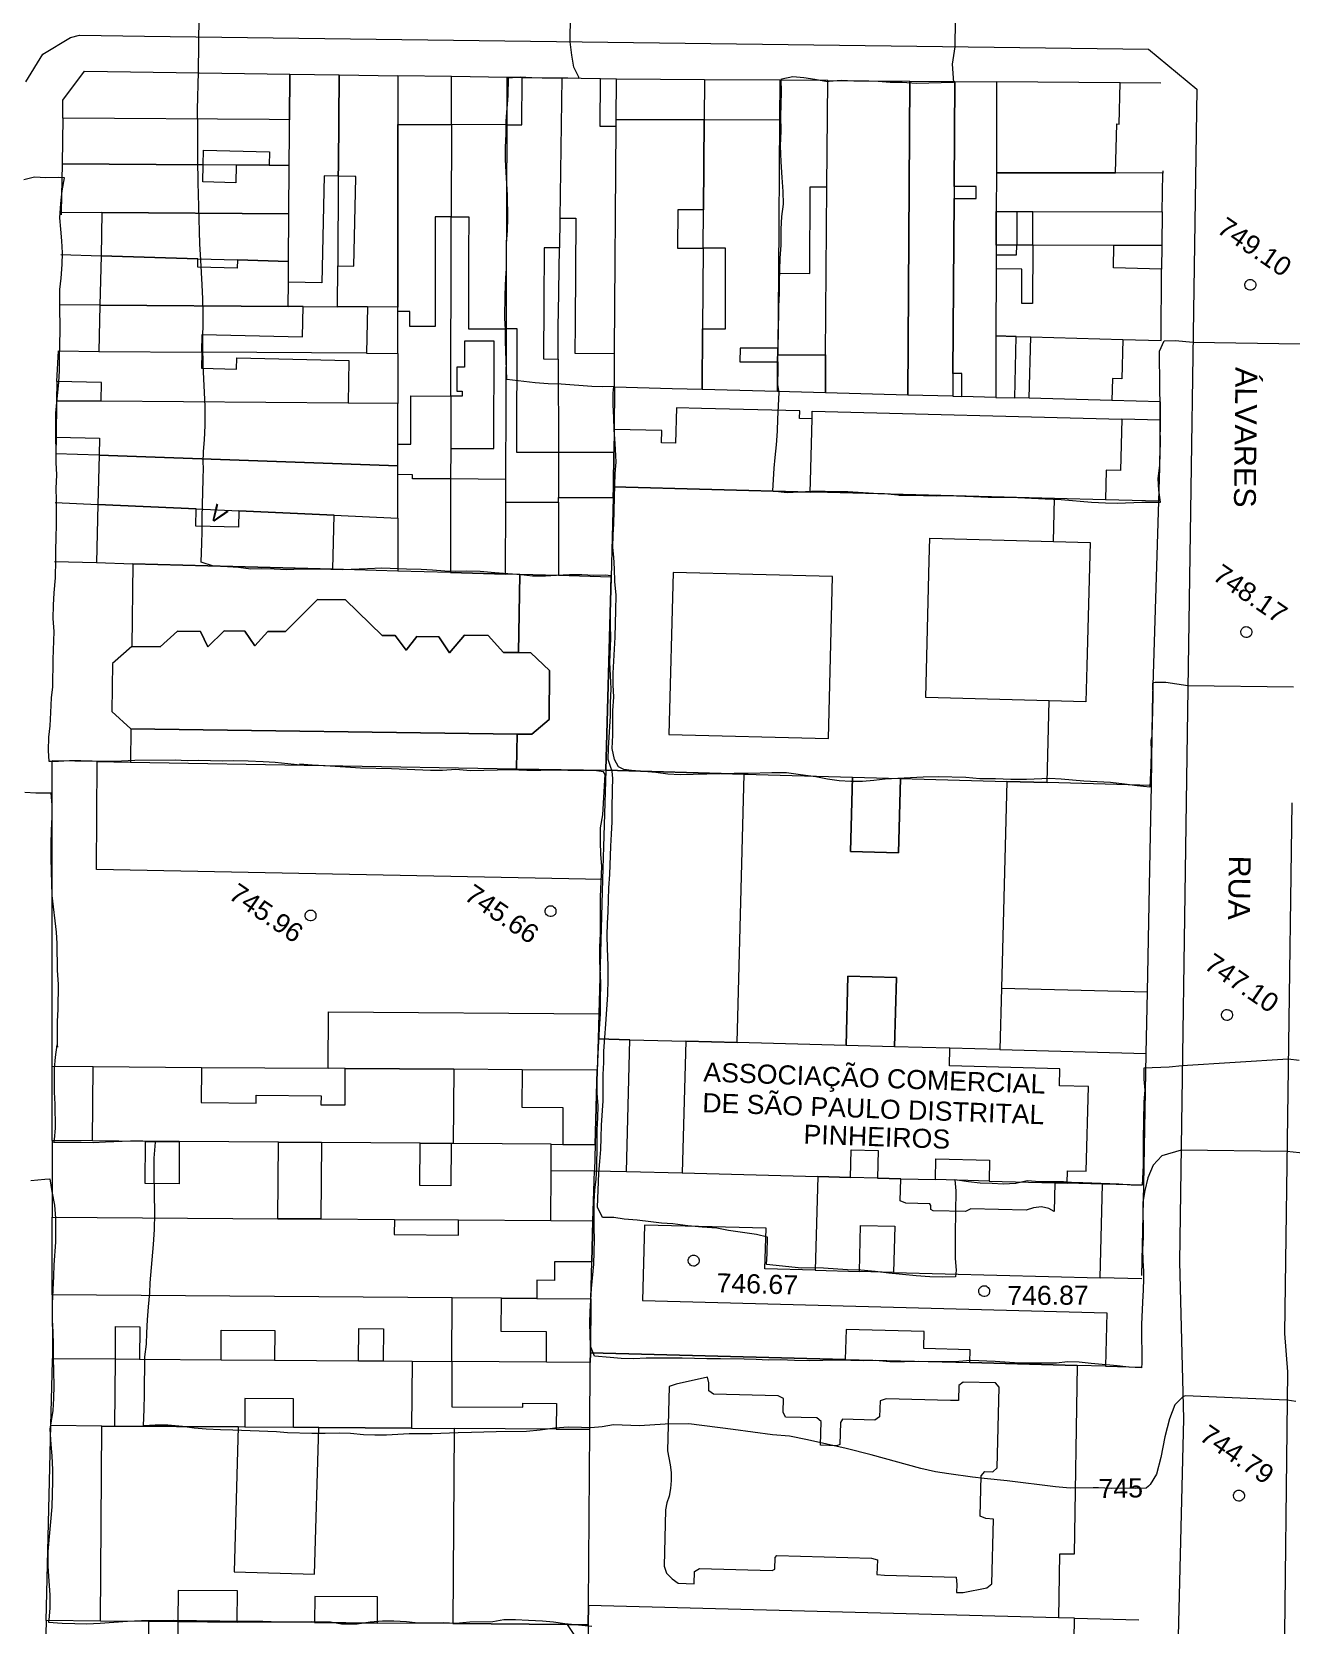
# Model space of a CAD drawing. Header units: metres. Extents: x 322294 to 7190115, y 7390841 to 10157759.
# Drawn here: x 323591 to 323706.5, y 7393320.6 to 7393466.7 of the extents above; entities that cross this region are included whole.
import ezdxf
from ezdxf.enums import TextEntityAlignment as Align

# ---------------------------------------------------------------- set-up
doc = ezdxf.new("R2010")
doc.units = ezdxf.units.M
doc.layers.get('0').update_dxf_attribs({"lineweight": 18})
for name, color, linetype, lineweight in [('100_SIST_VIARIO_MEIO_FIO', 1, 'Continuous', 18), ('160_P_SIMP_ASF_TOP', 7, 'Continuous', 18), ('206_MURO_E_MURO_ARRIMO', 7, 'Continuous', 18), ('214_PROJ_BEIRAL_EDIF', 10, 'Continuous', 18), ('216_EDIF_NOTAVEL', 2, 'Continuous', 18), ('218_EDIF_NOTAVEL_TOP', 7, 'Continuous', 18), ('600_CURVA_MESTRA', 14, 'Continuous', 18), ('602_CURVA_MESTRA_TOP', 24, 'Continuous', 18), ('604_CURVA_INTERM', 7, 'Continuous', 18), ('606_PTO_COTADO', 7, 'Continuous', 18), ('624_SEGM_CURVA_MESTRA', 14, 'Continuous', 18)]:
    doc.layers.add(name, color=color, linetype=linetype, lineweight=lineweight)
doc.styles.add('Style-Arial', font='arial.ttf', dxfattribs={"height": 1.75})

# ---------------------------------------------------------------- blocks, each defined once
blk = doc.blocks.new('SP09')
at = {"color": 0, "linetype": 'Continuous'}
blk.add_lwpolyline([(-0.03, -0.51), (-0.14, -0.49), (-0.24, -0.46), (-0.31, -0.42), (-0.35, -0.39), (-0.42, -0.31), (-0.47, -0.24), (-0.51, -0.15), (-0.52, -0.09), (-0.52, 0.03), (-0.51, 0.11), (-0.48, 0.2), (-0.44, 0.27), (-0.4, 0.33), (-0.32, 0.39), (-0.23, 0.44), (-0.15, 0.48), (-0.1, 0.48), (-0.03, 0.48), (0.08, 0.48), (0.19, 0.44), (0.27, 0.4), (0.35, 0.32), (0.41, 0.23), (0.46, 0.11), (0.48, 0.03), (0.48, -0.03), (0.47, -0.08), (0.44, -0.21), (0.38, -0.3), (0.31, -0.38), (0.23, -0.44), (0.1, -0.49), (0.02, -0.51)], close=True, dxfattribs=at)

msp = doc.modelspace()

# ---------------------------------------------------------------- linework, layer by layer
at = {"layer": '100_SIST_VIARIO_MEIO_FIO'}
for points in [[(323590.452, 7393462.18), (323592.019, 7393464.703), (323594.563, 7393466.236), (323595.394, 7393466.438), (323601.335, 7393466.36)], [(323601.335, 7393466.36), (323693.4, 7393465.156), (323697.848, 7393461.505), (323696.965, 7393402.449)], [(323696.965, 7393402.449), (323696.24, 7393353.951), (323696.609, 7393339.563)], [(323706.551, 7393396.043), (323705.867, 7393347.389), (323706.143, 7393343.876), (323705.471, 7393285.19), (323705.591, 7393252.927), (323706.797, 7393251.23), (323708.71, 7393250.193), (323740.581, 7393249.484), (323754.759, 7393249.574), (323755.988, 7393250.697), (323756.727, 7393253.229), (323756.863, 7393292.653), (323757.708, 7393335.213), (323753.628, 7393338.646), (323754.23, 7393364.178)], [(323696.609, 7393339.563), (323695.383, 7393289.727), (323691.113, 7393288.855), (323678.736, 7393289.416), (323675.86, 7393291.974), (323676.171, 7393297.415), (323663.187, 7393298.426), (323660.423, 7393296.992), (323659.729, 7393289.302), (323664.194, 7393287.173), (323677.556, 7393286.586), (323692.016, 7393286.685), (323695.341, 7393285.623), (323695.161, 7393268.678), (323694.82, 7393253.828), (323691.375, 7393250.493), (323672.522, 7393250.344), (323591.477, 7393251.755), (323589.545, 7393252.871)]]:
    msp.add_lwpolyline(points, dxfattribs=at)
at = {"layer": '206_MURO_E_MURO_ARRIMO'}
for p, q in [((323629.505, 7393462.65), (323624.568, 7393462.724)), ((323634.61, 7393462.573), (323629.505, 7393462.65)), ((323635.958, 7393462.552), (323634.61, 7393462.573)), ((323644.632, 7393462.421), (323643.148, 7393462.444)), ((323652.691, 7393462.361), (323644.632, 7393462.421)), ((323659.594, 7393462.31), (323652.691, 7393462.361)), ((323694.551, 7393462.048), (323690.807, 7393462.076)), ((323694.71, 7393454.008), (323694.708, 7393453.797)), ((323593.712, 7393450.215), (323593.708, 7393449.976)), ((323694.634, 7393447.148), (323694.609, 7393444.985)), ((323593.31, 7393434.678), (323593.284, 7393432.9)), ((323694.5, 7393431.137), (323694.517, 7393432.837)), ((323694.456, 7393426.808), (323694.5, 7393431.137)), ((323593.235, 7393429.59), (323593.213, 7393428.066)), ((323694.359, 7393423.702), (323694.456, 7393426.808)), ((323693.801, 7393405.847), (323694.359, 7393423.702)), ((323693.781, 7393404.577), (323693.801, 7393405.847)), ((323693.672, 7393397.637), (323693.781, 7393404.577)), ((323592.878, 7393371.893), (323592.867, 7393399.909)), ((323693.209, 7393373.081), (323693.321, 7393378.717)), ((323692.969, 7393360.996), (323693.209, 7393373.081)), ((323592.88, 7393365.073), (323592.878, 7393371.893)), ((323692.804, 7393352.704), (323692.969, 7393360.996)), ((323592.888, 7393344.891), (323592.888, 7393345.095)), ((323592.746, 7393338.94), (323592.888, 7393344.891)), ((323592.318, 7393321.059), (323592.746, 7393338.94))]:
    msp.add_line(p, q, dxfattribs=at)
for points in [[(323629.494, 7393458.242), (323629.505, 7393462.65)], [(323634.593, 7393458.229), (323634.61, 7393462.573)], [(323644.605, 7393458.721), (323644.632, 7393462.421)], [(323652.691, 7393462.361), (323652.664, 7393458.7)], [(323609.757, 7393454.536), (323606.723, 7393454.558)], [(323619.114, 7393453.51), (323619.056, 7393445.305)], [(323629.468, 7393447.558), (323629.474, 7393449.798)], [(323629.434, 7393433.356), (323629.468, 7393447.558)], [(323593.655, 7393446.339), (323597.352, 7393446.224)], [(323639.296, 7393440.99), (323639.387, 7393446.931)], [(323682.791, 7393447.18), (323681.32, 7393447.184)], [(323597.249, 7393441.695), (323593.588, 7393441.721)], [(323615.884, 7393441.564), (323619.03, 7393441.542)], [(323639.283, 7393436.744), (323639.28, 7393439.924), (323639.296, 7393440.99)], [(323634.469, 7393425.712), (323634.522, 7393439.515)], [(323621.703, 7393437.277), (323606.592, 7393437.383)], [(323624.579, 7393437.257), (323624.579, 7393432.68)], [(323659.414, 7393437.737), (323659.41, 7393437.145)], [(323644.424, 7393434.155), (323644.396, 7393430.296)], [(323675.451, 7393433.339), (323676.287, 7393433.317)], [(323682.465, 7393433.154), (323681.137, 7393433.189)], [(323694.517, 7393432.837), (323690.055, 7393432.955)], [(323694.5, 7393431.137), (323690.973, 7393431.23)], [(323597.169, 7393427.926), (323593.213, 7393428.066)], [(323639.294, 7393423.614), (323639.293, 7393424.053)], [(323593.158, 7393423.586), (323597.066, 7393423.408)], [(323694.359, 7393423.702), (323689.47, 7393423.831)], [(323624.579, 7393422.154), (323624.579, 7393417.298)], [(323593.092, 7393418.184), (323596.945, 7393418.076)], [(323596.994, 7393399.839), (323592.867, 7393399.909)], [(323679.773, 7393373.434), (323693.209, 7393373.081)], [(323592.878, 7393371.893), (323596.625, 7393371.866)], [(323606.558, 7393371.794), (323618.176, 7393371.711)], [(323678.792, 7393361.369), (323673.861, 7393361.498)], [(323692.969, 7393360.996), (323689.195, 7393361.095)], [(323670.022, 7393352.999), (323666.892, 7393353.081)], [(323692.802, 7393352.399), (323688.969, 7393352.5)], [(323689.461, 7393344.389), (323692.73, 7393344.303)], [(323597.427, 7393338.907), (323592.746, 7393338.94)], [(323686.612, 7393321.289), (323692.524, 7393321.134)]]:
    msp.add_lwpolyline(points, dxfattribs=at)
at = {"layer": '214_PROJ_BEIRAL_EDIF'}
for points in [[(323612.781, 7393458.711), (323593.84, 7393458.843), (323593.864, 7393460.478), (323595.843, 7393463.157), (323606.365, 7393462.998)], [(323606.365, 7393462.998), (323614.675, 7393462.873)], [(323614.675, 7393462.873), (323614.646, 7393458.697), (323612.781, 7393458.711)], [(323614.637, 7393457.47), (323614.646, 7393458.697), (323614.675, 7393462.873), (323619.179, 7393462.805), (323619.121, 7393454.474)], [(323619.121, 7393454.474), (323619.179, 7393462.805), (323624.568, 7393462.724), (323624.57, 7393458.255), (323624.573, 7393450.83)], [(323634.54, 7393444.169), (323634.593, 7393458.229), (323635.947, 7393458.225), (323635.958, 7393462.552), (323639.623, 7393462.497), (323639.428, 7393449.674), (323639.387, 7393446.931), (323637.997, 7393446.941), (323637.96, 7393441.883)], [(323644.449, 7393437.546), (323644.6, 7393458.078), (323643.136, 7393458.082), (323643.148, 7393462.444), (323639.623, 7393462.497), (323639.428, 7393449.674)], [(323612.781, 7393458.711), (323593.84, 7393458.843), (323593.778, 7393454.648), (323606.723, 7393454.558)], [(323614.637, 7393457.47), (323614.646, 7393458.697), (323612.781, 7393458.711)], [(323624.573, 7393450.83), (323624.57, 7393458.255), (323629.494, 7393458.242)], [(323629.494, 7393458.242), (323629.474, 7393449.798), (323628.009, 7393449.802), (323628.005, 7393448.536)], [(323629.494, 7393458.242), (323629.474, 7393449.798), (323631.072, 7393449.794), (323631.064, 7393446.492)], [(323634.54, 7393444.169), (323634.593, 7393458.229), (323629.494, 7393458.242)], [(323644.449, 7393437.546), (323644.6, 7393458.078), (323644.605, 7393458.721), (323652.664, 7393458.7), (323652.603, 7393450.439), (323650.236, 7393450.445), (323650.227, 7393446.926), (323652.577, 7393446.919), (323652.523, 7393439.53), (323652.482, 7393433.943), (323649.733, 7393434.015)], [(323606.723, 7393454.558), (323606.753, 7393455.892), (323612.813, 7393455.754), (323612.785, 7393454.515), (323614.616, 7393454.502), (323614.637, 7393457.47)], [(323614.541, 7393443.812), (323614.555, 7393445.687), (323614.585, 7393450.068), (323614.616, 7393454.502), (323614.637, 7393457.47)], [(323619.121, 7393454.474), (323619.114, 7393453.51), (323617.824, 7393453.539), (323617.6, 7393443.742), (323614.541, 7393443.812)], [(323619.056, 7393445.305), (323620.528, 7393445.271), (323620.713, 7393453.409)], [(323620.614, 7393453.475), (323619.114, 7393453.51), (323619.121, 7393454.474)], [(323620.713, 7393453.409), (323620.715, 7393453.473), (323620.614, 7393453.475)], [(323624.573, 7393450.83), (323624.578, 7393441.504), (323621.8, 7393441.523), (323619.03, 7393441.542), (323619.056, 7393445.305)], [(323628.005, 7393448.536), (323627.982, 7393439.718), (323625.671, 7393439.724), (323625.674, 7393441.095), (323624.578, 7393441.098), (323624.578, 7393441.504), (323624.573, 7393450.83)], [(323639.428, 7393449.674), (323640.904, 7393449.663), (323640.833, 7393439.963)], [(323631.064, 7393446.492), (323631.045, 7393439.525), (323634.522, 7393439.515), (323634.54, 7393444.169)], [(323639.283, 7393436.744), (323639.29, 7393428.177), (323635.482, 7393428.187), (323635.512, 7393439.513), (323634.522, 7393439.515), (323634.54, 7393444.169)], [(323637.96, 7393441.883), (323637.922, 7393436.754), (323639.283, 7393436.744)], [(323640.833, 7393439.963), (323640.813, 7393437.278), (323644.447, 7393437.251), (323644.449, 7393437.546)], [(323649.733, 7393434.015), (323644.424, 7393434.155), (323644.447, 7393437.251)], [(323644.447, 7393437.251), (323644.449, 7393437.546)], [(323652.415, 7393432.223), (323650.124, 7393432.283), (323650.039, 7393429.04), (323648.754, 7393429.074), (323648.783, 7393430.181), (323644.396, 7393430.296), (323644.38, 7393428.164), (323644.357, 7393425.017), (323662.379, 7393424.543), (323662.405, 7393425.546)], [(323662.556, 7393431.279), (323661.41, 7393431.309), (323661.428, 7393431.986), (323652.415, 7393432.223)], [(323662.405, 7393425.546), (323662.556, 7393431.279), (323662.574, 7393431.977), (323690.973, 7393431.23), (323690.849, 7393426.52), (323689.541, 7393426.554), (323689.47, 7393423.831), (323684.8, 7393423.953), (323663.969, 7393424.501)], [(323662.405, 7393425.546), (323662.556, 7393431.279)], [(323662.379, 7393424.543), (323662.405, 7393425.546)], [(323644.33, 7393424.039), (323644.129, 7393416.748), (323643.631, 7393399.045), (323656.335, 7393398.688), (323666.269, 7393398.408), (323670.659, 7393398.285), (323680.42, 7393398.01), (323684.115, 7393397.906), (323684.312, 7393405.411), (323672.976, 7393405.709), (323673.306, 7393418.261)], [(323663.969, 7393424.501), (323662.379, 7393424.543), (323644.357, 7393425.017), (323644.33, 7393424.039)], [(323663.969, 7393424.501), (323662.379, 7393424.543)], [(323673.306, 7393418.261), (323673.36, 7393420.322), (323684.697, 7393420.024), (323684.8, 7393423.953), (323663.969, 7393424.501)], [(323673.306, 7393418.261), (323673.36, 7393420.322), (323684.697, 7393420.024)], [(323684.697, 7393420.024), (323688.044, 7393419.935), (323687.747, 7393408.61)], [(323687.747, 7393408.61), (323687.66, 7393405.323), (323684.312, 7393405.411), (323672.976, 7393405.709), (323673.306, 7393418.261)]]:
    msp.add_lwpolyline(points, dxfattribs=at)
for points in [[(323663.916, 7393452.535), (323663.987, 7393462.277), (323659.594, 7393462.31), (323659.568, 7393458.682), (323659.465, 7393444.614), (323662.351, 7393444.607), (323662.372, 7393452.539)], [(323663.803, 7393437.134), (323663.916, 7393452.535), (323663.987, 7393462.277), (323671.512, 7393462.22), (323671.341, 7393433.447), (323663.777, 7393433.646)], [(323675.592, 7393452.571), (323675.584, 7393451.472), (323675.466, 7393435.423), (323675.451, 7393433.339), (323671.341, 7393433.447), (323671.512, 7393462.22), (323675.663, 7393462.189)], [(323676.287, 7393433.317), (323676.293, 7393435.421), (323675.466, 7393435.423), (323675.584, 7393451.472), (323677.601, 7393451.467), (323677.604, 7393452.566), (323675.592, 7393452.571), (323675.663, 7393462.189), (323679.477, 7393462.161), (323679.455, 7393453.837), (323679.446, 7393450.277), (323679.438, 7393447.189), (323679.435, 7393446.307), (323679.432, 7393445.007), (323679.416, 7393438.861), (323679.401, 7393433.235)], [(323690.39, 7393453.808), (323690.508, 7393458.304), (323690.708, 7393458.299), (323690.807, 7393462.076), (323679.477, 7393462.161), (323679.455, 7393453.837)], [(323659.405, 7393436.488), (323659.385, 7393433.761), (323652.482, 7393433.943), (323652.523, 7393439.53), (323654.61, 7393439.525), (323654.63, 7393446.914), (323652.577, 7393446.919), (323652.603, 7393450.439), (323652.664, 7393458.7), (323659.568, 7393458.682), (323659.465, 7393444.614), (323659.414, 7393437.737), (323655.949, 7393437.747), (323655.945, 7393436.498)], [(323606.723, 7393454.558), (323593.778, 7393454.648), (323593.712, 7393450.215), (323597.442, 7393450.188), (323614.585, 7393450.068), (323614.616, 7393454.502), (323612.785, 7393454.515), (323609.757, 7393454.536), (323609.72, 7393452.914), (323606.687, 7393452.983)], [(323681.328, 7393450.272), (323682.799, 7393450.268), (323694.668, 7393450.237), (323694.708, 7393453.797), (323690.39, 7393453.808), (323679.455, 7393453.837), (323679.446, 7393450.277)], [(323681.328, 7393450.272), (323681.32, 7393447.184), (323679.438, 7393447.189), (323679.446, 7393450.277)], [(323682.799, 7393450.268), (323694.668, 7393450.237), (323694.634, 7393447.148), (323690.239, 7393447.16), (323682.791, 7393447.18)], [(323597.442, 7393450.188), (323597.352, 7393446.224), (323606.233, 7393445.947), (323609.859, 7393445.834), (323614.555, 7393445.687), (323614.585, 7393450.068)], [(323614.555, 7393445.687), (323609.859, 7393445.834), (323609.842, 7393445.09), (323606.215, 7393445.172), (323606.233, 7393445.947), (323597.352, 7393446.224), (323597.249, 7393441.695), (323614.526, 7393441.574), (323614.541, 7393443.812)], [(323694.58, 7393438.462), (323694.609, 7393444.985), (323690.185, 7393445.101), (323690.239, 7393447.16), (323682.791, 7393447.18), (323682.777, 7393441.847), (323681.778, 7393441.85), (323681.786, 7393445.001), (323679.432, 7393445.007), (323679.416, 7393438.861), (323681.285, 7393438.812), (323682.613, 7393438.777), (323691.063, 7393438.555)], [(323681.32, 7393447.184), (323679.438, 7393447.189), (323679.435, 7393446.307), (323681.317, 7393446.302)], [(323615.884, 7393441.564), (323614.526, 7393441.574), (323597.249, 7393441.695), (323597.152, 7393437.449), (323606.592, 7393437.383), (323606.629, 7393439.007), (323615.821, 7393438.797)], [(323624.578, 7393441.098), (323624.578, 7393441.504), (323621.8, 7393441.523), (323621.703, 7393437.277), (323624.579, 7393437.257)], [(323679.416, 7393438.861), (323679.401, 7393433.235), (323681.137, 7393433.189), (323681.285, 7393438.812)], [(323691.063, 7393438.555), (323690.968, 7393434.929), (323690.108, 7393434.951), (323690.055, 7393432.955), (323682.465, 7393433.154), (323682.613, 7393438.777)], [(323620.003, 7393432.712), (323597.362, 7393432.871), (323597.401, 7393434.585), (323593.31, 7393434.678), (323593.439, 7393437.511), (323597.152, 7393437.449), (323606.592, 7393437.383), (323606.558, 7393435.903), (323609.786, 7393435.829), (323609.809, 7393436.85), (323620.092, 7393436.615)], [(323629.434, 7393433.356), (323629.422, 7393428.558), (323633.38, 7393428.548), (323633.406, 7393438.376), (323630.675, 7393438.383), (323630.669, 7393436.013), (323629.985, 7393436.015), (323629.98, 7393433.811), (323630.475, 7393433.81), (323630.474, 7393433.353)], [(323659.405, 7393436.488), (323659.41, 7393437.145), (323663.803, 7393437.134), (323663.777, 7393433.646), (323659.385, 7393433.761)], [(323620.003, 7393432.712), (323597.362, 7393432.871), (323593.284, 7393432.9), (323593.235, 7393429.59), (323597.205, 7393429.499), (323597.169, 7393427.926), (323624.579, 7393426.954), (323624.579, 7393428.956), (323624.579, 7393432.68)], [(323624.579, 7393426.954), (323624.579, 7393428.956), (323625.758, 7393428.953), (323625.769, 7393433.366), (323629.434, 7393433.356), (323629.422, 7393428.558), (323629.415, 7393425.761), (323625.907, 7393425.77), (323625.908, 7393426.145), (323624.579, 7393426.148)], [(323597.066, 7393423.408), (323606.076, 7393422.997), (323609.991, 7393422.819), (323618.723, 7393422.421), (323624.579, 7393422.154), (323624.579, 7393426.148), (323624.579, 7393426.954), (323597.169, 7393427.926)], [(323644.38, 7393428.164), (323639.29, 7393428.177), (323639.293, 7393424.053), (323644.33, 7393424.039), (323644.357, 7393425.017)], [(323629.415, 7393425.761), (323629.395, 7393417.163), (323634.436, 7393417.021), (323634.461, 7393423.627), (323634.469, 7393425.712)], [(323606.076, 7393422.997), (323597.066, 7393423.408), (323596.945, 7393418.076), (323600.269, 7393417.983), (323618.61, 7393417.466), (323618.723, 7393422.421), (323609.991, 7393422.819), (323609.957, 7393421.339), (323606.04, 7393421.428)], [(323634.436, 7393417.021), (323634.461, 7393423.627), (323639.294, 7393423.614), (323639.299, 7393416.884), (323635.75, 7393416.984)], [(323618.61, 7393417.466), (323600.269, 7393417.983), (323600.176, 7393410.398), (323602.787, 7393410.366), (323604.36, 7393411.781), (323606.465, 7393411.755), (323607.142, 7393410.356), (323608.64, 7393411.81), (323610.534, 7393411.787), (323611.456, 7393410.442), (323612.644, 7393411.775), (323614.259, 7393411.755), (323617.203, 7393414.701), (323619.784, 7393414.669), (323623.129, 7393411.402), (323624.317, 7393411.387), (323625.342, 7393410.058), (323626.325, 7393411.304), (323628.34, 7393411.279), (323629.294, 7393409.811), (323630.679, 7393411.429), (323632.85, 7393411.403), (323634.258, 7393409.84), (323635.628, 7393409.823), (323635.75, 7393416.984), (323634.436, 7393417.021), (323629.395, 7393417.163), (323624.579, 7393417.298)], [(323635.75, 7393416.984), (323635.628, 7393409.823), (323636.775, 7393409.809), (323638.492, 7393408.195), (323638.437, 7393403.697), (323636.854, 7393402.346), (323635.501, 7393402.362), (323635.447, 7393399.185), (323643.631, 7393399.045), (323644.129, 7393416.748), (323639.299, 7393416.884)], [(323664.443, 7393416.793), (323649.82, 7393417.177), (323649.429, 7393402.324), (323664.052, 7393401.939)], [(323635.628, 7393409.823), (323634.258, 7393409.84), (323632.85, 7393411.403), (323630.679, 7393411.429), (323629.294, 7393409.811), (323628.34, 7393411.279), (323626.325, 7393411.304), (323625.342, 7393410.058), (323624.317, 7393411.387), (323623.129, 7393411.402), (323619.784, 7393414.669), (323617.203, 7393414.701), (323614.259, 7393411.755), (323612.644, 7393411.775), (323611.456, 7393410.442), (323610.534, 7393411.787), (323608.64, 7393411.81), (323607.142, 7393410.356), (323606.465, 7393411.755), (323604.36, 7393411.781), (323602.787, 7393410.366), (323600.176, 7393410.398), (323598.413, 7393408.819), (323598.359, 7393404.435), (323600.083, 7393402.842), (323635.501, 7393402.362), (323636.854, 7393402.346), (323638.437, 7393403.697), (323638.492, 7393408.195), (323636.775, 7393409.809)], [(323600.083, 7393402.842), (323600.045, 7393399.787), (323635.447, 7393399.185), (323635.501, 7393402.362)], [(323643.349, 7393389.035), (323596.923, 7393389.945), (323596.994, 7393399.839), (323600.045, 7393399.787), (323635.447, 7393399.185), (323643.631, 7393399.045)], [(323643.631, 7393399.045), (323643.349, 7393389.035), (323643.002, 7393376.695), (323642.937, 7393374.403), (323645.852, 7393374.326), (323650.97, 7393374.192), (323655.687, 7393374.068), (323656.335, 7393398.688)], [(323665.669, 7393373.805), (323655.687, 7393374.068), (323656.335, 7393398.688), (323666.269, 7393398.408), (323666.09, 7393391.589), (323670.48, 7393391.474), (323670.659, 7393398.285), (323680.42, 7393398.01), (323679.922, 7393379.069), (323679.773, 7393373.434), (323675.201, 7393373.555), (323670.126, 7393373.688), (323670.293, 7393380.033), (323665.836, 7393380.15)], [(323666.269, 7393398.408), (323670.659, 7393398.285), (323670.48, 7393391.474), (323666.09, 7393391.589)], [(323684.115, 7393397.906), (323680.42, 7393398.01), (323679.922, 7393379.069), (323693.321, 7393378.717), (323693.576, 7393391.586), (323693.672, 7393397.637)], [(323670.126, 7393373.688), (323665.669, 7393373.805), (323665.836, 7393380.15), (323670.293, 7393380.033)], [(323643.002, 7393376.695), (323642.937, 7393374.403), (323642.856, 7393371.533), (323635.965, 7393371.583), (323629.705, 7393371.628), (323619.752, 7393371.699), (323618.176, 7393371.711), (323618.213, 7393376.873)], [(323629.466, 7393364.809), (323626.612, 7393364.83), (323617.564, 7393364.895), (323613.615, 7393364.923), (323604.532, 7393364.989), (323601.42, 7393365.011), (323596.576, 7393365.046), (323596.625, 7393371.866), (323606.558, 7393371.794), (323606.535, 7393368.559), (323611.569, 7393368.523), (323611.575, 7393369.237), (323617.527, 7393369.194), (323617.521, 7393368.364), (323619.728, 7393368.348), (323619.752, 7393371.699), (323629.705, 7393371.628), (323629.656, 7393364.808)], [(323635.965, 7393371.583), (323635.94, 7393368.149), (323639.713, 7393368.122), (323639.689, 7393364.736), (323642.665, 7393364.714), (323642.856, 7393371.533)], [(323604.532, 7393364.989), (323604.505, 7393361.122), (323601.392, 7393361.144), (323601.42, 7393365.011), (323596.576, 7393365.046), (323592.88, 7393365.073), (323592.883, 7393358.068), (323613.565, 7393357.919), (323613.615, 7393364.923)], [(323601.42, 7393365.011), (323604.532, 7393364.989), (323604.505, 7393361.122), (323601.392, 7393361.144)], [(323617.564, 7393364.895), (323617.513, 7393357.891), (323613.565, 7393357.919), (323613.615, 7393364.923)], [(323624.255, 7393357.842), (323630.135, 7393357.8), (323638.596, 7393357.739), (323638.629, 7393362.276), (323638.646, 7393364.743), (323629.656, 7393364.808), (323629.466, 7393364.809), (323629.438, 7393360.945), (323626.584, 7393360.965), (323626.612, 7393364.83), (323617.564, 7393364.895), (323617.513, 7393357.891)], [(323626.612, 7393364.83), (323629.466, 7393364.809), (323629.438, 7393360.945), (323626.584, 7393360.965)], [(323639.689, 7393364.736), (323642.665, 7393364.714), (323642.597, 7393362.321), (323638.629, 7393362.276), (323638.646, 7393364.743)], [(323663.071, 7393361.782), (323662.845, 7393353.187), (323658.236, 7393353.308), (323658.334, 7393357.043), (323647.19, 7393357.336), (323647.008, 7393350.406), (323689.589, 7393349.286), (323689.461, 7393344.389), (323686.857, 7393344.457), (323677.018, 7393344.716), (323677.049, 7393345.901), (323672.806, 7393346.012), (323672.847, 7393347.577), (323665.678, 7393347.766), (323665.606, 7393345.016), (323642.229, 7393345.631), (323642.269, 7393350.57), (323642.363, 7393353.951), (323642.467, 7393357.711), (323642.597, 7393362.321), (323645.534, 7393362.243), (323650.652, 7393362.109)], [(323663.071, 7393361.782), (323662.845, 7393353.187), (323666.892, 7393353.081), (323667.003, 7393357.3), (323670.133, 7393357.218), (323670.022, 7393352.999), (323688.969, 7393352.5), (323689.195, 7393361.095), (323685.946, 7393361.181), (323684.818, 7393361.21), (323684.749, 7393358.576), (323684.274, 7393358.847), (323683.599, 7393359.002), (323682.873, 7393358.911), (323682.19, 7393358.685), (323677.11, 7393358.819), (323676.635, 7393358.565), (323673.673, 7393358.643), (323673.434, 7393358.768), (323673.443, 7393359.117), (323673.359, 7393359.273), (323671.141, 7393359.332), (323670.634, 7393359.552), (323670.687, 7393361.582), (323668.552, 7393361.638), (323666.079, 7393361.703)], [(323642.467, 7393357.711), (323642.363, 7393353.951), (323638.938, 7393353.976), (323638.926, 7393352.264), (323637.331, 7393352.275), (323637.319, 7393350.606), (323634.077, 7393350.629), (323629.562, 7393350.662), (323592.886, 7393350.926), (323592.883, 7393358.068), (323613.565, 7393357.919), (323617.513, 7393357.891), (323624.255, 7393357.842), (323624.245, 7393356.459), (323630.125, 7393356.417), (323630.135, 7393357.8), (323638.596, 7393357.739)], [(323598.672, 7393345.053), (323598.694, 7393348.025), (323600.917, 7393348.009), (323600.896, 7393345.037), (323608.356, 7393344.984), (323608.375, 7393347.698), (323613.286, 7393347.663), (323613.266, 7393344.948), (323620.96, 7393344.893), (323620.982, 7393347.845), (323623.25, 7393347.829), (323623.229, 7393344.877), (323625.871, 7393344.858), (323629.52, 7393344.832), (323629.562, 7393350.662), (323592.886, 7393350.926), (323592.888, 7393345.095)], [(323638.192, 7393344.769), (323638.212, 7393347.534), (323634.055, 7393347.564), (323634.077, 7393350.629), (323637.319, 7393350.606), (323642.269, 7393350.57), (323642.229, 7393345.631), (323642.222, 7393344.74)], [(323685.159, 7393321.328), (323642.043, 7393322.461), (323642.172, 7393338.585), (323642.222, 7393344.74), (323642.229, 7393345.631), (323665.606, 7393345.016), (323677.018, 7393344.716), (323686.857, 7393344.457), (323686.58, 7393327.143), (323685.252, 7393327.164)], [(323598.672, 7393345.053), (323600.896, 7393345.037), (323608.356, 7393344.984), (323613.266, 7393344.948), (323620.96, 7393344.893), (323623.229, 7393344.877), (323625.871, 7393344.858), (323625.826, 7393338.702), (323617.312, 7393338.764), (323614.991, 7393338.78), (323615.01, 7393341.388), (323610.544, 7393341.42), (323610.526, 7393338.812), (323609.944, 7393338.817), (323598.628, 7393338.898)], [(323638.192, 7393344.769), (323629.52, 7393344.832), (323629.511, 7393340.674), (323636.023, 7393340.627), (323636.026, 7393341.003), (323639.11, 7393340.981), (323639.093, 7393338.607), (323642.172, 7393338.585), (323642.222, 7393344.74)], [(323679.367, 7393342.864), (323676.411, 7393342.942), (323676.025, 7393342.615), (323675.989, 7393341.241), (323675.266, 7393341.244), (323669.341, 7393341.4), (323668.793, 7393341.216), (323668.754, 7393339.735), (323668.311, 7393339.442), (323665.347, 7393339.52), (323665.153, 7393339.223), (323665.1, 7393337.209), (323664.831, 7393337.1), (323663.34, 7393337.14), (323663.396, 7393339.311), (323663.005, 7393339.645), (323660.11, 7393339.721), (323659.903, 7393340.17), (323659.936, 7393341.442), (323659.46, 7393341.676), (323653.532, 7393341.832), (323653.083, 7393342.124), (323653.103, 7393342.854), (323652.968, 7393343.399), (323650.087, 7393342.759), (323649.448, 7393342.533), (323649.293, 7393336.637), (323649.552, 7393335.35), (323649.622, 7393334.636), (323649.626, 7393333.897), (323649.563, 7393333.167), (323649.437, 7393332.477), (323649.252, 7393331.86), (323649.119, 7393331.229), (323648.982, 7393326.042), (323649.215, 7393325.41), (323649.716, 7393324.894), (323650.269, 7393324.488), (323651.742, 7393324.449), (323651.771, 7393325.551), (323652.231, 7393325.828), (323658.898, 7393325.652), (323659.153, 7393325.788), (323659.181, 7393326.861), (323659.325, 7393327.031), (323668.001, 7393326.802), (323668.542, 7393326.623), (323668.507, 7393325.286), (323669.187, 7393325.223), (323675.766, 7393325.05), (323675.822, 7393324.382), (323675.802, 7393323.642), (323676.416, 7393323.65), (323678.591, 7393324.07), (323679.044, 7393324.442), (323679.2, 7393330.359), (323678.504, 7393330.421), (323677.969, 7393330.636), (323678.067, 7393334.338), (323678.408, 7393334.74), (323679.148, 7393334.72), (323679.523, 7393335.084), (323679.718, 7393342.476)], [(323617.312, 7393338.764), (323625.826, 7393338.702), (323629.751, 7393338.674), (323629.622, 7393320.791), (323622.701, 7393320.841), (323622.718, 7393323.243), (323616.956, 7393323.284), (323616.939, 7393320.882), (323609.841, 7393320.933), (323609.862, 7393323.786), (323604.432, 7393323.825), (323604.411, 7393320.972), (323601.735, 7393320.991), (323597.298, 7393321.023), (323597.427, 7393338.907), (323598.628, 7393338.898), (323609.944, 7393338.817), (323609.571, 7393325.534), (323616.934, 7393325.327)], [(323617.312, 7393338.764), (323614.991, 7393338.78), (323610.526, 7393338.812), (323609.944, 7393338.817), (323609.571, 7393325.534), (323616.934, 7393325.327)], [(323639.093, 7393338.607), (323629.751, 7393338.674), (323629.622, 7393320.791), (323640.144, 7393320.715), (323642.029, 7393320.702), (323642.043, 7393322.461), (323642.172, 7393338.585)], [(323604.411, 7393320.972), (323609.841, 7393320.933), (323609.862, 7393323.786), (323604.432, 7393323.825)], [(323616.939, 7393320.882), (323622.701, 7393320.841), (323622.718, 7393323.243), (323616.956, 7393323.284)], [(323642.006, 7393317.882), (323641.976, 7393314.135), (323686.486, 7393313.422), (323686.612, 7393321.289), (323685.159, 7393321.328), (323642.043, 7393322.461), (323642.029, 7393320.702)], [(323601.458, 7393304.73), (323601.449, 7393309.993), (323603.769, 7393309.997), (323603.778, 7393304.707), (323641.892, 7393304.337), (323641.976, 7393314.135), (323642.006, 7393317.882), (323640.144, 7393320.715), (323629.622, 7393320.791), (323622.701, 7393320.841), (323616.939, 7393320.882), (323609.841, 7393320.933), (323604.411, 7393320.972), (323604.417, 7393316.844), (323601.742, 7393316.839), (323601.735, 7393320.991), (323597.298, 7393321.023), (323592.318, 7393321.059), (323591.929, 7393304.822)]]:
    msp.add_lwpolyline(points, close=True, dxfattribs=at)
at = {"layer": '216_EDIF_NOTAVEL'}
for points in [[(323642.937, 7393374.403), (323642.856, 7393371.533), (323642.665, 7393364.714), (323642.597, 7393362.321), (323645.534, 7393362.243), (323645.852, 7393374.326)], [(323663.071, 7393361.782), (323666.079, 7393361.703), (323666.146, 7393364.244), (323668.619, 7393364.179), (323668.552, 7393361.638), (323670.687, 7393361.582), (323673.861, 7393361.498), (323673.912, 7393363.415), (323678.842, 7393363.285), (323678.792, 7393361.369), (323684.818, 7393361.21), (323685.946, 7393361.181), (323685.976, 7393362.321), (323687.695, 7393362.276), (323687.899, 7393370.043), (323685.246, 7393370.112), (323685.287, 7393371.656), (323675.158, 7393371.923), (323675.201, 7393373.555), (323670.126, 7393373.688), (323665.669, 7393373.805), (323655.687, 7393374.068), (323650.97, 7393374.192), (323650.652, 7393362.109)]]:
    msp.add_lwpolyline(points, close=True, dxfattribs=at)
at = {"layer": '600_CURVA_MESTRA', "elevation": 745}
for points in [[(323688.326, 7393333.226), (323686.231, 7393333.213), (323684.877, 7393333.318), (323680.452, 7393333.871), (323678.351, 7393334.107), (323677.271, 7393334.226), (323675.084, 7393334.519), (323673.868, 7393334.707), (323672.533, 7393335.011), (323667.984, 7393336.261), (323665.686, 7393336.846), (323662.144, 7393337.646), (323660.484, 7393337.963), (323658.923, 7393338.094), (323657.128, 7393338.334), (323655.329, 7393338.595), (323651.25, 7393339.113), (323649.099, 7393339.077), (323646.725, 7393338.915), (323644.343, 7393339.015), (323643.319, 7393338.82), (323642.278, 7393338.744), (323641.411, 7393338.785), (323640.234, 7393338.796), (323638.976, 7393338.698), (323637.623, 7393338.528), (323636.368, 7393338.404), (323633.598, 7393338.374), (323631.324, 7393338.3), (323630.117, 7393338.288), (323627.72, 7393338.189), (323625.611, 7393338.18), (323624.566, 7393338.142), (323623.52, 7393338.077), (323622.458, 7393338.062), (323621.416, 7393338.104), (323620.237, 7393338.215), (323619.184, 7393338.245), (323617.909, 7393338.211), (323616.679, 7393338.205), (323614.45, 7393338.294), (323613.443, 7393338.364), (323609.45, 7393338.537), (323608.315, 7393338.545), (323606.988, 7393338.623), (323605.879, 7393338.719), (323604.809, 7393338.854), (323603.48, 7393338.998), (323602.329, 7393338.991), (323601.261, 7393338.915), (323601.294, 7393340.444), (323601.354, 7393341.802), (323601.37, 7393345.255), (323601.52, 7393346.411), (323601.542, 7393347.466), (323601.609, 7393348.638), (323601.7, 7393349.836), (323601.829, 7393351.126), (323601.867, 7393352.051), (323602.155, 7393355.56), (323602.261, 7393356.913), (323602.278, 7393358.39), (323602.222, 7393362.105), (323602.224, 7393363.458), (323602.358, 7393364.925), (323601.201, 7393365.025), (323600.053, 7393365.04), (323597.754, 7393364.922), (323596.64, 7393364.883), (323595.528, 7393364.92), (323594.306, 7393364.891), (323593.038, 7393364.91), (323593.081, 7393365.183), (323593.164, 7393366.21), (323593.147, 7393368.417), (323593.099, 7393369.519), (323593.08, 7393371.693), (323593.163, 7393372.716), (323593.326, 7393373.874), (323593.364, 7393373.646), (323593.352, 7393374.759), (323593.372, 7393376.011), (323593.412, 7393377.127), (323593.453, 7393379.433), (323593.373, 7393380.673), (323593.334, 7393383.162), (323593.273, 7393384.193), (323592.871, 7393387.54), (323592.817, 7393389.793), (323592.782, 7393390.948), (323592.778, 7393392.258), (323592.8, 7393393.518), (323592.877, 7393394.767), (323592.86, 7393395.837), (323592.788, 7393396.934), (323592.454, 7393396.946), (323591.377, 7393396.93), (323590.364, 7393396.99)], [(323706.912, 7393341.149), (323706.113, 7393341.268), (323696.781, 7393341.678), (323696.557, 7393341.588), (323695.826, 7393340.855), (323695.348, 7393339.552), (323694.912, 7393337.907), (323694.532, 7393336.032), (323694.141, 7393334.498), (323693.576, 7393333.537), (323693.409, 7393333.384)]]:
    msp.add_lwpolyline(points, dxfattribs=at)
at = {"layer": '604_CURVA_INTERM', "flags": 128}
for points, elevation in [([(323606.276, 7393463.058), (323606.453, 7393476.001), (323606.698, 7393482.328), (323606.82, 7393487.359), (323606.565, 7393490.347), (323604.815, 7393490.78), (323602.01, 7393491.168), (323598.912, 7393491.502), (323594.933, 7393491.671), (323591.065, 7393491.996), (323581.39, 7393491.993), (323579.888, 7393492.156), (323578.681, 7393492.143), (323577.309, 7393492.178), (323575.79, 7393492.27), (323574.032, 7393492.403), (323572.172, 7393492.502), (323571.021, 7393492.617), (323569.423, 7393492.518), (323566.4, 7393492.522), (323565.14, 7393492.559), (323564.006, 7393492.407), (323562.378, 7393492.396)], 747), ([(323634.484, 7393444.206), (323634.533, 7393445.037), (323634.521, 7393447.345), (323634.622, 7393448.54), (323634.653, 7393449.66), (323634.625, 7393451.773), (323634.517, 7393453.896), (323634.439, 7393455.06), (323634.447, 7393456.169), (323634.505, 7393457.384), (323634.512, 7393458.555), (323634.674, 7393460.927), (323634.721, 7393462.535), (323635.801, 7393462.621), (323636.86, 7393462.566), (323638.987, 7393462.54), (323640.149, 7393462.54), (323641.169, 7393462.506), (323641.158, 7393462.598), (323640.709, 7393463.503), (323640.515, 7393464.619), (323640.364, 7393465.85), (323640.495, 7393475.519)], 748), ([(323675.765, 7393475.02), (323675.634, 7393465.388), (323675.394, 7393463.775), (323675.519, 7393462.094), (323674.383, 7393462.086), (323672.131, 7393462.018), (323670.826, 7393462.1), (323669.723, 7393462.097), (323668.604, 7393462.19), (323667.414, 7393462.241), (323666.387, 7393462.228), (323665.229, 7393462.281), (323664.123, 7393462.202), (323663.974, 7393462.175), (323662.798, 7393462.393), (323661.799, 7393462.532), (323660.796, 7393462.634), (323659.784, 7393462.415), (323659.68, 7393462.38), (323659.727, 7393461.274), (323659.677, 7393460.093), (323659.663, 7393459.008), (323659.68, 7393457.688), (323659.645, 7393456.296), (323659.679, 7393454.84), (323659.776, 7393453.396), (323659.888, 7393452.112), (323659.905, 7393450.947), (323659.757, 7393449.828), (323659.702, 7393448.643), (323659.677, 7393447.177), (323659.592, 7393445.984), (323659.551, 7393443.845), (323659.532, 7393442.765), (323659.482, 7393441.583), (323659.461, 7393438.898), (323659.35, 7393436.601), (323659.356, 7393435.393), (323659.385, 7393434.383), (323659.497, 7393433.686), (323659.389, 7393431.257), (323659.345, 7393430.136), (323659.269, 7393428.886), (323659.131, 7393427.734)], 749), ([(323707.238, 7393372.423), (323706.221, 7393372.54), (323696.509, 7393371.933), (323695.298, 7393371.819), (323692.985, 7393371.714), (323692.989, 7393370.701), (323693.058, 7393369.692), (323692.992, 7393368.648), (323692.919, 7393365.209), (323692.932, 7393364.002), (323692.916, 7393362.796), (323692.831, 7393361.002), (323691.814, 7393361.006), (323690.673, 7393361.084), (323687.379, 7393361.202), (323686.358, 7393361.229), (323685.606, 7393361.308), (323684.492, 7393361.297), (323683.45, 7393361.308), (323682.287, 7393361.393), (323681.241, 7393361.152), (323680.077, 7393361.082), (323679.068, 7393361.139), (323677.978, 7393361.172), (323676.891, 7393361.299), (323675.655, 7393361.492), (323675.733, 7393360.47), (323675.672, 7393356.574), (323675.689, 7393354.265), (323675.764, 7393353.195), (323675.722, 7393352.598), (323674.553, 7393352.568), (323673.368, 7393352.58), (323672.117, 7393352.668), (323670.856, 7393352.805), (323669.603, 7393352.914), (323668.353, 7393353.062), (323667.043, 7393353.196), (323665.817, 7393353.239), (323663.607, 7393353.372), (323662.886, 7393353.397), (323661.577, 7393353.388), (323658.364, 7393353.711), (323658.436, 7393354.716), (323658.475, 7393356.224), (323657.463, 7393356.468), (323654.903, 7393356.82), (323653.81, 7393357.05), (323652.48, 7393357.148), (323651.173, 7393357.275), (323649.783, 7393357.434), (323648.764, 7393357.517), (323647.758, 7393357.619), (323646.524, 7393357.771), (323645.322, 7393357.877), (323644.38, 7393358.027), (323643.344, 7393358.016), (323642.867, 7393358.973), (323642.988, 7393362.108), (323643.091, 7393363.164), (323643.173, 7393364.272), (323643.226, 7393365.334), (323643.257, 7393366.489), (323643.409, 7393368.739), (323643.385, 7393371.134), (323643.462, 7393372.25), (323643.472, 7393373.265), (323643.543, 7393374.53), (323643.657, 7393375.767), (323643.814, 7393378.473), (323643.854, 7393379.88), (323643.859, 7393381.145), (323643.783, 7393382.705), (323643.752, 7393383.882), (323643.789, 7393385.012), (323643.846, 7393386.059), (323643.925, 7393388.265), (323644.021, 7393389.484), (323644.1, 7393392.081), (323644.177, 7393393.193), (323644.225, 7393394.306), (323644.226, 7393395.485), (323644.253, 7393397.264), (323644.293, 7393398.276), (323644.228, 7393398.968), (323644.069, 7393399.381), (323643.851, 7393400.033), (323643.874, 7393401.082), (323644.083, 7393404.006), (323644.087, 7393405.229), (323644.14, 7393406.512), (323644.06, 7393407.715), (323644.007, 7393408.935), (323644.104, 7393411.158), (323644.072, 7393412.359), (323644.074, 7393413.559), (323644.107, 7393414.608), (323644.102, 7393415.694), (323644.146, 7393416.867), (323643.592, 7393416.915), (323642.547, 7393416.906), (323641.456, 7393416.946), (323640.318, 7393416.954), (323639.133, 7393416.911), (323638.117, 7393416.824), (323636.923, 7393416.852), (323635.887, 7393416.946), (323633.459, 7393417.129), (323632.107, 7393417.253), (323630.911, 7393417.283), (323629.871, 7393417.272), (323628.871, 7393417.303), (323627.757, 7393417.393), (323626.719, 7393417.457), (323625.369, 7393417.489), (323623.091, 7393417.585), (323621.799, 7393417.507), (323619.531, 7393417.407), (323618.437, 7393417.452), (323615.678, 7393417.47), (323614.398, 7393417.419), (323613.219, 7393417.485), (323612.11, 7393417.511), (323611.079, 7393417.467), (323609.974, 7393417.618), (323608.939, 7393417.699), (323607.673, 7393417.768), (323606.531, 7393418.111), (323606.585, 7393419.866), (323606.632, 7393420.913), (323606.635, 7393422.229), (323606.717, 7393425.731), (323606.741, 7393426.76), (323606.726, 7393427.25), (323606.757, 7393428.267), (323606.854, 7393429.332), (323606.906, 7393430.659), (323606.89, 7393432.383), (323606.718, 7393436.227), (323606.698, 7393437.917), (323606.705, 7393440.84), (323606.679, 7393442.266), (323606.633, 7393443.542), (323606.498, 7393445.82), (323606.428, 7393447.3), (323606.323, 7393450.733), (323606.256, 7393452.928), (323606.235, 7393455.039), (323606.243, 7393457.948), (323606.207, 7393459.617), (323606.276, 7393463.058)], 747), ([(323707.829, 7393363.884), (323706.102, 7393364.073), (323696.393, 7393364.214), (323694.621, 7393363.673), (323693.832, 7393362.834), (323693.346, 7393361.658), (323693.066, 7393360.518), (323692.903, 7393359.43), (323692.897, 7393358.371), (323692.918, 7393357.262), (323692.907, 7393356.211), (323692.87, 7393355.098), (323692.876, 7393354.097), (323692.938, 7393353.069), (323692.957, 7393352.4), (323692.919, 7393351.399), (323692.848, 7393350.275), (323692.776, 7393348.204), (323692.771, 7393346.957), (323692.802, 7393345.753), (323692.797, 7393344.663), (323692.773, 7393344.246), (323691.603, 7393344.29), (323690.526, 7393344.431), (323688.137, 7393344.653), (323687.039, 7393344.759), (323685.986, 7393344.807), (323684.962, 7393344.672), (323682.624, 7393344.67), (323681.54, 7393344.685), (323679.351, 7393344.82), (323677.091, 7393344.911), (323676.013, 7393344.83), (323674.813, 7393344.789), (323672.327, 7393344.836), (323671.046, 7393344.789), (323669.702, 7393344.806), (323668.366, 7393344.925), (323667.279, 7393344.881), (323666.114, 7393344.928), (323664.769, 7393344.952), (323662.326, 7393344.89), (323660.951, 7393344.92), (323659.65, 7393344.972), (323658.54, 7393344.951), (323657.428, 7393345.009), (323656.325, 7393345.044), (323654.153, 7393345.077), (323652.919, 7393345.058), (323650.652, 7393345.141), (323649.602, 7393345.128), (323647.332, 7393345.132), (323646.226, 7393345.065), (323645.06, 7393345.104), (323644.032, 7393345.2), (323642.617, 7393345.303), (323642.238, 7393346.226), (323642.22, 7393347.261), (323642.174, 7393348.329), (323642.207, 7393349.403), (323642.33, 7393351.524), (323642.54, 7393353.747), (323642.603, 7393356.025), (323642.582, 7393357.07), (323642.588, 7393359.493), (323642.627, 7393360.522), (323642.771, 7393361.536), (323642.823, 7393362.543), (323642.845, 7393364.727), (323642.853, 7393366.058), (323642.919, 7393367.164), (323642.952, 7393368.274), (323642.853, 7393369.44), (323642.852, 7393370.65), (323642.935, 7393373.028), (323643.051, 7393375.334), (323643.158, 7393376.701), (323643.145, 7393377.92), (323643.176, 7393379.508), (323643.081, 7393381.555), (323643.09, 7393382.835), (323643.153, 7393384.027), (323643.166, 7393385.399), (323643.157, 7393387.44), (323643.271, 7393390.207), (323643.198, 7393391.352), (323643.165, 7393392.465), (323643.169, 7393393.754), (323643.355, 7393394.94), (323643.59, 7393398.639), (323643.437, 7393398.893), (323642.584, 7393399.012), (323640.146, 7393399.018), (323638.951, 7393399.06), (323637.699, 7393399.022), (323636.388, 7393399.018), (323634.937, 7393399.066), (323631.236, 7393398.984), (323629.892, 7393399.11), (323628.671, 7393399.025), (323627.557, 7393399.011), (323623.981, 7393399.18), (323621.161, 7393399.244), (323617.916, 7393399.453), (323616.702, 7393399.511), (323615.567, 7393399.592), (323615.64, 7393399.507), (323613.324, 7393399.756), (323612.209, 7393399.827), (323610.859, 7393399.878), (323609.488, 7393399.905), (323608.48, 7393399.876), (323606.297, 7393399.925), (323605.249, 7393399.905), (323604.157, 7393399.961), (323600.451, 7393399.935), (323598.61, 7393399.847), (323597.58, 7393399.834), (323595.51, 7393399.89), (323594.472, 7393399.898), (323593.454, 7393399.853), (323592.602, 7393399.854), (323592.543, 7393400.854), (323592.575, 7393402.068), (323592.695, 7393403.125), (323592.761, 7393404.326), (323592.803, 7393405.673), (323592.932, 7393406.678), (323592.955, 7393409.19), (323593.044, 7393411.762), (323592.978, 7393412.958), (323592.993, 7393414.19), (323593.053, 7393415.316), (323593.176, 7393416.686), (323593.221, 7393418.336), (323593.194, 7393419.136), (323593.252, 7393420.443), (323593.276, 7393421.472), (323593.255, 7393423.839), (323593.232, 7393424.887), (323593.287, 7393426.123), (323593.253, 7393427.256), (323593.249, 7393428.452), (323593.199, 7393429.462), (323593.219, 7393431.778), (323593.318, 7393433.083), (323593.486, 7393434.64), (323593.539, 7393435.68), (323593.532, 7393436.865), (323593.609, 7393439.378), (323593.569, 7393441.711), (323593.573, 7393443.115), (323593.696, 7393444.166), (323593.797, 7393445.423), (323593.806, 7393446.488), (323593.761, 7393447.592), (323593.654, 7393448.671), (323593.589, 7393449.695), (323593.672, 7393451.013), (323593.798, 7393452.174), (323594.015, 7393453.367), (323593.409, 7393453.391), (323592.306, 7393453.365), (323591.26, 7393453.428), (323590.261, 7393453.167)], 746), ([(323693.765, 7393404.588), (323693.708, 7393402.177), (323693.635, 7393401.761), (323693.649, 7393400.744), (323693.633, 7393399.517), (323693.541, 7393397.478), (323692.361, 7393397.608), (323691.202, 7393397.769), (323689.938, 7393397.909), (323687.491, 7393398.024), (323686.452, 7393398.145), (323685.402, 7393398.236), (323684.337, 7393398.272), (323682.227, 7393398.188), (323680.771, 7393398.205), (323679.384, 7393398.265), (323677.95, 7393398.239), (323676.666, 7393398.388), (323674.107, 7393398.443), (323672.74, 7393398.418), (323669.271, 7393398.213), (323668.231, 7393398.095), (323667.169, 7393398.006), (323666.123, 7393398.009), (323665.056, 7393398.081), (323663.961, 7393398.231), (323662.907, 7393398.446), (323661.487, 7393398.627), (323660.197, 7393398.816), (323658.882, 7393398.806), (323656.711, 7393398.741), (323655.419, 7393398.736), (323651.654, 7393398.648), (323650.468, 7393398.612), (323649.336, 7393398.68), (323648.222, 7393398.844), (323646.01, 7393399.002), (323645.283, 7393399.114), (323644.797, 7393399.358), (323644.431, 7393400.027), (323644.213, 7393401.027), (323644.273, 7393402.268), (323644.295, 7393404.525), (323644.364, 7393405.742), (323644.32, 7393406.865), (323644.312, 7393407.928), (323644.488, 7393411.249), (323644.528, 7393412.489), (323644.547, 7393413.693), (323644.598, 7393415.093), (323644.476, 7393416.361), (323644.435, 7393417.5), (323644.377, 7393418.579), (323644.286, 7393419.473), (323644.32, 7393420.633), (323644.389, 7393421.63), (323644.426, 7393424.038), (323644.51, 7393426.259), (323644.603, 7393427.299), (323644.556, 7393427.897), (323644.51, 7393429.015), (323644.402, 7393430.242), (323644.381, 7393431.381), (323644.327, 7393432.548), (323644.332, 7393433.608), (323644.389, 7393434.236), (323643.378, 7393434.198), (323642.371, 7393434.242), (323639.544, 7393434.439), (323638.361, 7393434.489), (323637.173, 7393434.568), (323634.567, 7393434.885), (323634.437, 7393438.378), (323634.44, 7393439.471), (323634.396, 7393440.482), (323634.427, 7393442.621), (323634.484, 7393444.206)], 748), ([(323663.767, 7393424.636), (323664.688, 7393424.604), (323665.842, 7393424.592), (323668.197, 7393424.459), (323669.197, 7393424.43), (323670.416, 7393424.297), (323670.551, 7393424.263), (323671.594, 7393424.258), (323673.923, 7393424.213), (323675.006, 7393424.235), (323677.375, 7393424.135), (323678.692, 7393424.069), (323680.072, 7393424.074), (323681.436, 7393424.059), (323682.68, 7393424.005), (323683.933, 7393423.922), (323685.407, 7393423.871), (323688.171, 7393423.624), (323689.457, 7393423.547), (323690.576, 7393423.539), (323692.788, 7393423.634), (323694.495, 7393423.632), (323694.361, 7393424.724), (323694.296, 7393425.795), (323694.46, 7393427.021), (323694.51, 7393429.177), (323694.481, 7393430.352), (323694.49, 7393431.657), (323694.477, 7393432.698), (323694.435, 7393433.886), (323694.451, 7393435.302), (323694.417, 7393436.341), (323694.428, 7393437.465), (323694.849, 7393438.416), (323695.857, 7393438.446), (323697.501, 7393438.304), (323707.303, 7393438.136)], 749), ([(323659.131, 7393427.734), (323659.04, 7393426.74), (323658.924, 7393424.655), (323660.271, 7393424.519), (323662.509, 7393424.642), (323663.767, 7393424.636)], 749), ([(323706.7, 7393406.646), (323697.03, 7393406.786), (323695.012, 7393407.074), (323694.016, 7393407.077), (323693.773, 7393407.03), (323693.792, 7393405.777), (323693.765, 7393404.588)], 748)]:
    msp.add_lwpolyline(points, dxfattribs=dict(at, elevation=elevation))
at = {"layer": '604_CURVA_INTERM', "elevation": 744}
msp.add_lwpolyline([(323590.901, 7393361.433), (323592.187, 7393361.529), (323592.659, 7393361.583), (323592.834, 7393360.406), (323593.076, 7393359.161), (323593.167, 7393357.957), (323593.192, 7393356.791), (323593.188, 7393355.758), (323593.021, 7393353.69), (323592.995, 7393352.639), (323592.865, 7393350.141), (323592.869, 7393348.64), (323592.944, 7393347.508), (323592.979, 7393346.4), (323592.965, 7393345.197), (323593.011, 7393342.61), (323592.983, 7393341.442), (323592.92, 7393340.33), (323592.667, 7393338.618), (323592.758, 7393337.222), (323592.846, 7393336.161), (323592.903, 7393334.9), (323592.908, 7393333.837), (323592.829, 7393331.485), (323592.731, 7393330.105), (323592.584, 7393328.765), (323592.468, 7393327.399), (323592.467, 7393326.057), (323592.571, 7393324.684), (323592.645, 7393323.425), (323592.652, 7393322.203), (323592.556, 7393321.126), (323592.523, 7393320.917), (323593.78, 7393320.833), (323594.96, 7393320.785), (323596.043, 7393320.777), (323597.28, 7393320.82), (323599.794, 7393321.021), (323601.063, 7393321.064), (323602.457, 7393321.064), (323603.965, 7393321.091), (323608.244, 7393321.049), (323609.518, 7393321.022), (323612.185, 7393321), (323613.731, 7393320.955), (323615.222, 7393320.944), (323616.696, 7393320.974), (323618.393, 7393320.961), (323619.395, 7393320.777), (323620.85, 7393320.768), (323622.033, 7393320.949), (323623.177, 7393321.042), (323624.205, 7393321.056), (323625.35, 7393320.992), (323626.422, 7393320.863), (323628.737, 7393320.894), (323629.901, 7393320.836), (323631.178, 7393320.935), (323633.285, 7393320.993), (323634.28, 7393321.152), (323635.374, 7393321.15), (323636.565, 7393321.109), (323637.848, 7393321.036), (323638.854, 7393320.936), (323639.891, 7393320.8), (323642.362, 7393320.556)], dxfattribs=at)
at = {"layer": '624_SEGM_CURVA_MESTRA', "elevation": 745}
msp.add_lwpolyline([(323693.409, 7393333.384), (323693.199, 7393333.193), (323692.179, 7393333.188), (323691.051, 7393333.208), (323689.972, 7393333.188), (323688.81, 7393333.229), (323688.326, 7393333.226)], dxfattribs=at)

# ---------------------------------------------------------------- block references
at = {"layer": '606_PTO_COTADO', "rotation": 325.5688295630279}
for p in [(323702.771, 7393443.544, 749.099), (323702.404, 7393411.708, 748.174), (323616.596, 7393385.721, 745.959), (323638.604, 7393386.117, 745.664), (323700.636, 7393376.591, 747.099), (323651.728, 7393354.068, 746.674), (323678.369, 7393351.271, 746.869), (323701.729, 7393332.518, 744.78)]:
    msp.add_blockref('SP09', p, dxfattribs=at)

# ---------------------------------------------------------------- texts
at = {"layer": '160_P_SIMP_ASF_TOP', "style": 'Style-Arial'}
for s, rotation, p in [('ÁLVARES', 269.35506, (323702.387, 7393436.015)), ('RUA', 269.07784, (323701.792, 7393391.213))]:
    msp.add_text(s, height=2, rotation=rotation, dxfattribs=at).set_placement(p, align=Align.MIDDLE_LEFT)
at = {"layer": '214_PROJ_BEIRAL_EDIF', "style": 'Style-Arial'}
msp.add_text('V', height=1.5, rotation=325.56883, dxfattribs=at).set_placement((323607.075, 7393422.285))
at = {"layer": '218_EDIF_NOTAVEL_TOP', "style": 'Style-Arial'}
for s, p in [('ASSOCIAÇÃO COMERCIAL', (323652.567, 7393370.504)), ('DE SÃO PAULO DISTRITAL', (323652.467, 7393367.694)), ('PINHEIROS', (323661.749, 7393364.803))]:
    msp.add_text(s, height=1.75, rotation=357.95281, dxfattribs=at).set_placement(p)
at = {"layer": '602_CURVA_MESTRA_TOP', "style": 'Style-Arial'}
msp.add_text('745', height=1.75, rotation=1.04179, dxfattribs=at).set_placement((323690.86, 7393333.204), align=Align.MIDDLE_CENTER)
at = {"layer": '606_PTO_COTADO', "style": 'Style-Arial'}
for s, rotation, p in [('749.10', 325.56883, (323703.144, 7393447.036, 749.099)), ('748.17', 325.56883, (323702.746, 7393415.221, 748.174)), ('745.96', 325.56883, (323612.515, 7393385.958, 745.959)), ('745.66', 325.56883, (323634.122, 7393385.87, 745.664)), ('747.10', 325.56883, (323701.975, 7393379.538, 747.099)), ('746.67', 358.43809, (323657.536, 7393351.94, 746.674)), ('746.87', 0.34566, (323684.189, 7393350.892, 746.869)), ('744.79', 325.56883, (323701.53, 7393336.309, 744.78))]:
    msp.add_text(s, height=1.75, rotation=rotation, dxfattribs=at).set_placement(p, align=Align.MIDDLE_CENTER)

doc.saveas('drawing.dxf')
